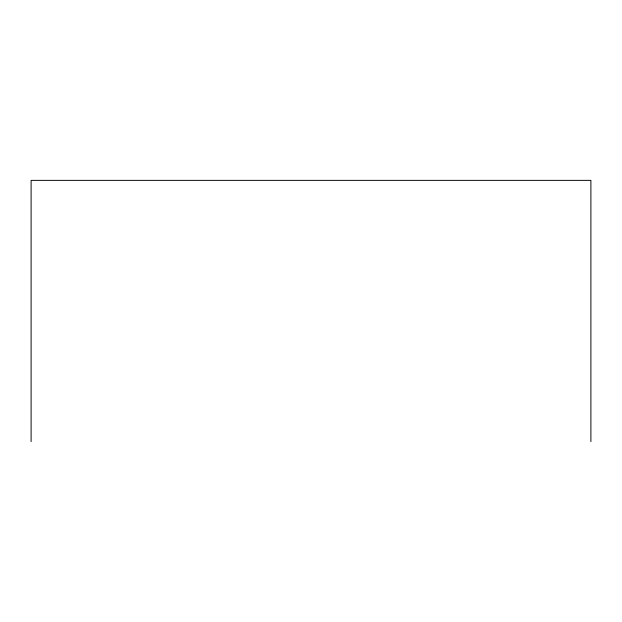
<?xml version="1.0" encoding="UTF-8"?>
<svg xmlns="http://www.w3.org/2000/svg" width="622" height="622" viewBox="0 0 622 622"><rect width="100%" height="100%" fill="white"/><g stroke="black" fill="none" stroke-linecap="round" stroke-linejoin="round"><path stroke-width="0.93" d="M590.9 441.636L590.9 180.364L31.1 180.364L31.1 441.636"/></g></svg>
